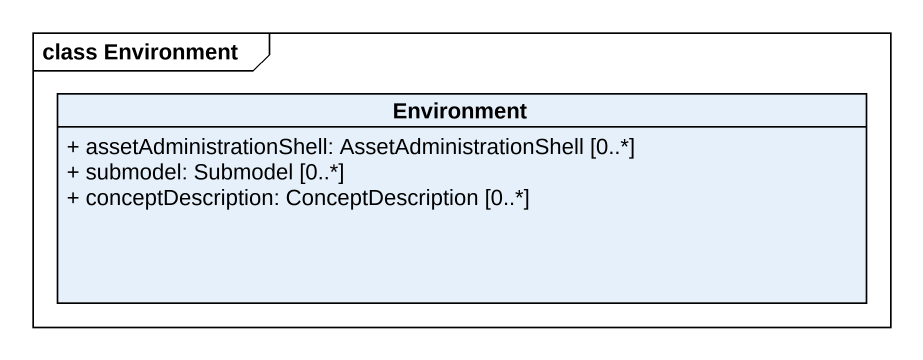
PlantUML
@startuml
mainframe class Environment
hide circle
hide empty members
skinparam classAttributeIconSize 0
class Environment {
  + assetAdministrationShell: AssetAdministrationShell [0..*]
  + submodel: Submodel [0..*]
  + conceptDescription: ConceptDescription [0..*]
}
@enduml
